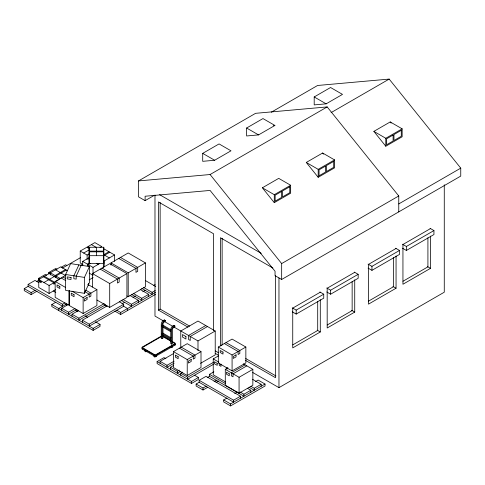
<?xml version="1.0" encoding="UTF-8"?>
<svg xmlns="http://www.w3.org/2000/svg" width="485" height="485" viewBox="0 0 485 485"><rect width="100%" height="100%" fill="white"/><g stroke="black" fill="none" stroke-linecap="round" stroke-linejoin="round"><path stroke-width="0.73" d="M89.149 263.64L89.149 251.818L103.76 251.818L103.76 263.64L89.149 263.64L89.149 255.686L103.76 255.686L103.76 263.64M89.149 247.253L89.149 251.115L103.76 251.115L103.76 247.253L89.149 247.253L89.149 255.201M96.454 255.686L96.454 251.818M96.454 251.115L96.454 247.253M65.608 274.492L70.652 263.622L89.47 266.538L89.47 282.44L84.426 293.31L65.608 290.394L65.608 274.492L84.426 277.402L89.47 266.538M78.885 264.901L73.841 275.765L73.841 278.748L76.194 279.111L76.194 276.129L81.237 265.265M154.297 195.34L145.112 200.644L138.504 196.831L138.504 180.923L255.595 113.32L327.181 106.924L398.761 195.97L398.761 211.878M271.26 112.229L317.59 85.481L389.17 79.085L460.75 168.137L460.75 176.091L281.664 279.481L275.056 275.668L275.056 271.26L210.084 190.435L145.112 196.237L145.112 200.644M202.706 153.369L219.068 143.924L230.993 150.811L214.637 160.256L202.706 161.323L202.706 153.369L214.637 160.256M246.616 128.016L262.973 118.57L274.904 125.457L258.547 134.903L246.616 135.97L246.616 128.016L258.547 134.903M314.201 96.951L330.564 87.506L342.495 94.393L326.132 103.838L314.201 104.899L314.201 96.951L326.132 103.838M138.504 180.923L210.084 174.527L327.181 106.924M82.735 264.434L80.231 262.985L80.231 251.06L87.118 247.083L89.416 248.405M87.979 248.077L87.979 246.586L94.872 242.609L101.759 246.586L100.037 247.58M28.124 284.404L62.565 304.289L62.565 306.277L28.124 286.392L28.124 284.404L35.011 280.427L38.909 282.676M38.454 280.427L38.454 278.438L45.341 274.462L46.645 275.213M48.791 273.801L48.791 272.473L55.678 268.496L56.975 269.248M83.675 253.049L89.313 249.793M55.545 289.709L49.088 293.437L38.758 287.472L38.758 279.518L49.088 273.552L59.419 279.518M50.379 274.977L50.379 272.806L60.71 266.841L67.488 270.757M36.987 291.218L31.137 294.595L24.25 290.618L24.25 288.63L28.148 286.38M36.593 281.5L39.194 280.003M61.195 267.302L65.578 264.768L66.875 265.519M331.091 112.617L389.17 79.085M62.353 268.12L80.546 257.62M80.231 251.06L87.118 255.037L89.628 253.588M65.445 269.575L55.114 275.541L55.114 277.032M43.923 282.5L48.658 279.766M49.519 279.269L54.253 276.535M66.306 270.072L55.975 276.038L55.975 277.529M82.68 265.75L82.68 261.409L89.78 257.311M24.25 288.63L31.137 292.607L35.035 290.357M80.286 265.719L82.886 264.222M68.931 290.915L68.931 305.308L55.157 297.353L55.157 281.445L65.918 275.237M38.758 279.518L49.088 285.483L54.684 282.252L54.684 283.743L53.823 284.24L53.823 282.749L43.492 276.783M56.46 281.227L58.236 280.203M89.349 263.028L87.415 264.143L87.415 265.635L88.276 266.132L88.276 264.64L90.21 263.525M103.772 254.698L108.937 251.715M103.341 255.941L109.798 252.212M82.68 261.409L93.011 267.374L99.467 263.646M114.533 261.457L114.533 254.946L104.202 260.912L104.202 266.695M92.483 287.011L92.483 273.595L109.701 263.652L126.924 273.595L126.924 297.45L109.701 307.393L96.945 300.027M110.992 265.143L110.992 262.906L128.216 252.964L145.433 262.906L145.433 286.762L128.216 296.705L126.937 295.971M89.179 279.839L93.114 277.565M95.466 321.791L100.019 324.423L100.019 326.411L93.126 330.382L51.804 306.526L51.804 304.538L55.702 302.288M262.355 187.804L278.717 178.365L290.648 185.252L290.648 193.206L274.286 202.645L262.355 187.804L274.286 194.697L290.648 185.252M306.265 162.457L322.628 153.011L334.559 159.898L334.559 167.852L318.196 177.298L306.265 162.457L318.196 169.344L334.559 159.898M62.565 304.289L65.069 302.84M66.948 303.743L58.691 308.515L58.691 310.503M61.704 310.254L61.704 308.266L68.203 304.513M71.986 291.164L83.135 297.602L96.915 289.648L96.915 305.556L83.135 313.51L69.361 305.556L69.361 290.406M92.483 273.595L109.701 283.531L126.924 273.595M110.992 262.906L128.216 272.849L145.433 262.906M373.856 131.386L390.213 121.941L402.144 128.828L402.144 136.782L385.787 146.227L373.856 131.386L385.787 138.273L402.144 128.828M61.704 308.266L68.591 312.243L75.09 308.49M77.036 309.351L68.591 314.231L68.591 312.243M72.035 316.22L72.035 314.231L78.534 310.479M72.035 314.231L78.922 318.208L104.263 303.574M105.566 304.81L78.922 320.197L78.922 318.208M82.365 322.185L82.365 320.197L107.058 305.938M121.977 303.786L124.578 302.288M133.023 297.408L135.624 295.911M142.772 291.782L145.373 290.279M153.818 285.404L155.121 284.653M89.252 324.174L123.693 304.289L123.693 306.277L89.252 326.162L89.252 324.174L82.365 320.197M122.996 299.409L131.441 304.289L138.328 300.312L138.328 302.3M133.326 293.443L141.772 298.323L148.665 294.346L148.665 296.335M143.657 287.484L152.108 292.358L155.236 290.551M51.804 304.538L93.126 328.4L100.019 324.423M116.782 310.236L120.68 312.492L155.509 292.382M114.83 311.103L120.68 314.48L155.509 294.371M213.527 330.57L213.527 233.752L158.425 201.936L158.425 310.103L160.147 309.109L189.665 326.15M162.972 325.55L162.984 324.016A1.825 1.055 -60 0 1 164.094 322.088L165.118 321.488A0.606 0.352 -60 0 0 165.549 320.743A0.606 0.352 -60 0 0 165.118 320.494L164.257 319.997L163.118 320.67A3.043 1.758 -60 0 0 161.269 323.883L161.25 338.136L162.111 338.633L162.972 338.136L162.972 335.153M165.118 320.494L163.978 321.167A3.043 1.758 -60 0 0 162.129 324.38L162.111 338.633M173.727 325.465L172.593 326.138A3.043 1.758 -60 0 0 170.738 329.351L170.72 343.604L171.581 344.101L172.442 343.604L172.454 329.485A1.825 1.055 -60 0 1 173.563 327.557L174.588 326.957A0.606 0.352 -60 0 0 175.018 326.211A0.606 0.352 -60 0 0 174.588 325.962L173.727 325.465A0.606 0.352 -60 0 1 174.157 325.714M281.664 279.481L281.664 263.573L398.761 195.97M174.588 325.962L173.454 326.635A3.043 1.758 -60 0 0 171.599 329.849L171.581 344.101M175.34 344.417A1.219 0.703 0 0 1 175.024 345.096L156.085 356.032A1.219 0.703 0 0 1 154.357 356.032L142.305 349.073L142.305 347.084L161.25 336.147M161.026 336.772L142.736 347.333A0.606 0.352 0 0 0 142.736 347.83L154.788 354.79A0.606 0.352 0 0 0 155.655 354.79L174.594 343.853A0.606 0.352 0 0 0 174.594 343.356L172.69 342.258M398.761 203.924L460.75 168.137M205.749 325.532L188.526 335.474L188.526 339.451L190.247 340.446L190.247 336.469L207.471 326.526M142.305 347.084A1.219 0.703 0 0 0 142.305 348.078L154.357 355.038A1.219 0.703 0 0 0 156.085 355.038L175.024 344.101A1.219 0.703 0 0 0 175.024 343.107L172.484 341.64M173.46 351.631L187.234 343.677L201.008 351.631L201.008 367.539L187.234 375.493L173.46 367.539L173.46 351.631L187.234 359.585L201.008 351.631M194.527 375.226L198.426 377.475L198.426 379.464L191.539 383.441L157.104 363.562L157.104 361.574L163.991 357.597L165.937 358.718M160.117 363.313L160.117 361.325L173.757 353.444M197.995 350.637L197.995 340.943L215.219 331L215.219 354.862L200.547 363.332M160.117 361.325L167.004 365.302L174.151 361.173M174.151 363.162L167.004 367.291L167.004 365.302M170.447 369.279L170.447 367.291L173.697 365.411M218.305 347.03L232.079 339.082L245.853 347.03L245.853 362.938L232.079 370.892L218.305 362.938L218.305 347.03L232.079 354.984L245.853 347.03M170.447 367.291L177.334 371.267L179.28 370.14M180.584 371.377L177.334 373.256L177.334 371.267M320.288 292.206L292.74 308.114L292.74 347.884L320.288 331.976L320.288 299.712M354.729 272.327L327.181 288.229L327.181 327.999L354.729 312.091L354.729 279.827M396.057 248.465L368.503 264.373L368.503 304.137L396.057 288.229L396.057 255.971M430.498 228.581L402.944 244.488L402.944 284.252L430.498 268.35L430.498 236.086M180.778 375.245L180.778 373.256L182.73 372.128M292.31 307.866L296.183 310.103L323.737 294.195L323.737 298.172L296.183 314.08L292.31 311.843M326.751 287.981L330.625 290.218L358.172 274.316L358.172 278.287L330.625 294.195L326.751 291.958M368.073 264.125L371.953 266.362L399.501 250.454L399.501 254.431L371.953 270.339L368.073 268.102M402.514 244.24L406.388 246.477L433.942 230.569L433.942 234.546L406.388 250.454L402.514 248.217M225.701 382.004L213.236 374.808L213.236 358.906L218.486 355.875M180.778 373.256L187.665 377.227L213.655 362.222M213.655 364.211L187.665 379.215L187.665 377.227M157.104 361.574L191.539 381.452L198.426 377.475M199.153 380.313L233.594 400.198L233.594 402.186L199.153 382.301L199.153 380.313L206.04 376.336L240.481 396.221L240.481 398.209M250.812 392.244L250.812 390.255L243.925 394.232L243.925 396.221L209.484 376.336L209.484 374.347L213.867 371.819M207.574 387.382L203.027 390.007L196.14 386.03L196.14 384.041L199.39 382.162M207.186 377.663L209.787 376.16M243.288 363.823L252.843 369.34L252.843 385.248L239.069 393.202L225.289 385.248L225.289 369.34L227.914 367.83M196.14 384.041L203.027 388.018L206.277 386.139M214.073 381.64L216.674 380.137M245.095 364.872L231.321 372.82L231.321 375.802L233.042 376.796L233.042 373.814L246.816 365.866M216.025 382.501L218.62 381.004M292.782 344.877L317.705 330.485L317.705 301.403M327.217 324.992L352.146 310.6L352.146 281.518M368.545 301.13L393.474 286.738L393.474 257.662M402.986 281.251L427.916 266.859L427.916 237.777M225.289 369.34L239.069 377.294L252.843 369.34M255.528 381.562L258.129 380.064L265.016 384.041L265.016 386.03L230.575 405.915L223.688 401.938L223.688 399.949L226.938 398.07M234.734 393.571L237.335 392.068M233.594 400.198L240.481 396.221M251.006 386.387L254.255 388.267L261.142 384.29L261.142 386.278M223.688 399.949L230.575 403.926L265.016 384.041M252.721 372.498L278.966 387.648L444.272 292.206L444.272 184.779M273.413 125.591L274.904 125.457M430.068 228.332L433.942 230.569M395.627 248.217L399.501 250.454M427.364 266.544L430.498 268.35M392.929 286.423L396.057 288.229M354.299 272.079L358.172 274.316M159.571 194.649L261.251 253.352M319.858 291.958L323.737 294.195M351.601 310.285L354.729 312.091M272.897 268.023L220.414 237.729L220.414 345.896L222.136 344.902L222.136 238.244M317.16 330.17L320.288 331.976M120.462 257.438L137.685 267.38L137.685 271.358L135.964 272.352L135.964 268.375L118.74 258.432M104.202 248.981L114.533 254.946M91.422 244.598L96.436 247.489M104.633 255.195L109.367 257.929M87.979 246.586L89.858 247.671M145.348 280.506L155.746 286.508M141.711 288.345L152.108 294.346L152.108 292.358M215.219 331L197.995 321.058L180.778 331L180.778 347.405M87.846 258.426L89.622 259.451M96.4 263.367L98.176 264.392M140.213 289.472L148.665 294.346M101.953 268.126L119.171 278.069L119.171 282.046L117.449 283.034L117.449 279.063L100.231 269.12M226.052 342.555L239.826 350.509L239.826 353.492L238.105 354.486L238.105 351.504L224.331 343.55M245.756 358.536L275.929 375.954M131.374 294.31L141.772 300.312L141.772 298.323M158.425 310.103L187.944 327.145M245.343 360.288L275.522 377.706L275.522 275.589M129.883 295.432L138.328 300.312M89.137 273.091L93.011 275.328M172.696 326.296L154.982 316.068L154.982 195.018M174.006 327.054L197.995 340.943M215.334 350.91L218.614 352.807M215.219 353.371L218.347 355.178M121.044 300.276L131.441 306.277L131.441 304.289M170.962 329.824L162.972 325.211L162.111 325.708L170.72 330.679M119.31 301.755L123.693 304.289M162.111 326.702L170.72 331.673M252.697 379.409L261.142 384.29M87.73 284.349L96.915 289.648M123.184 305.98L127.567 308.515L127.567 310.503M213.236 358.906L218.662 362.034M55.545 269.824L60.279 272.558M61.14 273.055L65.875 275.789M170.962 337.778L162.972 333.165L162.111 333.662L170.72 338.633M62.904 276.977L65.53 278.487M85.639 290.103L90.883 293.128L90.883 296.111L89.161 297.105L89.161 294.122L85.227 291.849M162.111 334.656L170.72 339.627M171.217 340.906L162.972 336.147A1.219 0.703 0 0 0 162.717 336.038M181.208 347.157L194.982 355.111L194.982 358.094L193.26 359.088L193.26 356.105L179.486 348.151M61.183 277.972L65.772 280.621M162.542 336.396L170.787 341.155M249.06 387.254L254.255 390.255L254.255 388.267M50.379 272.806L60.71 278.772M48.791 272.473L50.737 273.601M104.433 305.101L107.033 306.599M247.562 388.376L250.812 390.255M55.157 281.445L65.651 287.508M44.353 276.286L54.684 282.252M209.484 374.347L225.731 383.726M240.026 391.977L243.925 394.232M38.454 278.438L39.758 279.19M53.204 290.933L55.805 292.431M65.578 304.538L66.875 305.289M75.327 310.164L77.921 311.667M85.069 315.79L87.67 317.293M390.213 121.941L391.128 123.087M322.628 153.011L323.543 154.151M210.084 174.527L281.664 263.573M406.388 246.477L406.388 250.454M385.787 138.273L385.787 146.227M371.953 266.362L371.953 270.339M330.625 290.218L330.625 294.195M318.196 169.344L318.196 177.298M296.183 310.103L296.183 314.08M278.966 277.947L278.966 387.648M274.286 194.697L274.286 202.645M239.069 377.294L239.069 393.202M232.079 354.984L232.079 370.892M230.575 403.926L230.575 405.915M227.016 367.612L227.016 369.127M220.984 364.126L220.984 366.363L219.262 365.369L219.262 363.132M203.027 388.018L203.027 390.007M191.539 381.452L191.539 383.441M187.234 359.585L187.234 375.493M175.024 344.101L175.024 345.096M162.972 326.951L162.972 333.662M160.147 202.457L160.147 309.109M156.085 355.038L156.085 356.032M154.357 355.038L154.357 356.032M128.216 272.849L128.216 296.705M120.68 312.492L120.68 314.48M109.701 283.531L109.701 307.393M103.76 247.253L103.76 255.201M103.341 263.579L103.341 267.92M93.126 328.4L93.126 330.382M93.011 267.374L93.011 273.879M88.519 283.246L88.519 285.519M87.118 255.037L87.118 259.511M84.426 277.402L84.426 293.31M83.135 297.602L83.135 313.51M49.088 285.483L49.088 293.437M31.137 292.607L31.137 294.595M154.57 356.736A1.219 0.703 -60 0 1 153.957 355.869M156.055 355.675A1.219 0.703 -60 0 1 155.964 355.966M155.831 356.251A1.219 0.703 -60 0 1 154.697 356.99A1.219 0.703 -60 0 1 154.479 355.832M155.394 356.263A0.703 0.406 -60 0 1 154.788 355.784L155.224 356.032A0.703 0.406 -60 0 0 155.564 356.681A0.703 0.406 -60 0 0 156.14 355.687M154.042 355.948A0.703 0.406 -60 0 1 153.927 355.287M156.067 355.687A0.606 0.352 -60 0 1 155.806 356.439A0.606 0.352 -60 0 1 155.267 356.511A0.606 0.352 -60 0 1 155.424 355.772M153.987 355.79A0.606 0.352 -60 0 1 153.987 355.293M171.375 347.036A1.219 0.703 -60 0 1 170.538 347.26M172.442 345.957A1.219 0.703 -60 0 1 172.411 346.229A0.606 0.352 -60 0 1 171.908 347.163A0.606 0.352 -60 0 1 171.696 346.46M172.327 346.52A1.219 0.703 -60 0 1 171.357 347.539A1.219 0.703 -60 0 1 170.72 346.951M172.442 346.09A0.703 0.406 -60 0 1 172.011 347.199A0.703 0.406 -60 0 1 171.581 346.587M164.257 319.997A0.606 0.352 -60 0 1 164.67 320.379M145.749 351.425A1.219 0.703 -60 0 1 145.003 350.364M146.609 351.292A1.219 0.703 -60 0 1 145.5 351.68A1.219 0.703 -60 0 1 145.573 350.328M146.179 351.176A0.703 0.406 -60 0 1 145.694 350.982M145.694 350.782A0.703 0.406 -60 0 1 145.749 350.564M146.779 351.292A0.703 0.406 -60 0 1 146.179 350.813M145.318 350.679A0.703 0.406 -60 0 1 144.833 350.485M146.731 351.255A0.606 0.352 -60 0 1 146.234 350.831M145.209 350.649A0.606 0.352 -60 0 1 144.888 350.352M142.305 349.073A1.219 0.703 0 0 1 142.305 348.078M87.112 297.469L84.323 299.081L84.323 301.07L87.112 299.457L87.112 297.469M281.603 191.466L275.147 195.194L275.147 201.154L281.603 197.425L281.603 191.466M289.787 186.743L282.464 190.969L282.464 196.928L289.787 192.709L289.787 186.743M325.514 166.112L319.057 169.841L319.057 175.806L325.514 172.078L325.514 166.112M333.698 161.39L326.375 165.615L326.375 171.581L333.698 167.355L333.698 161.39M393.105 135.042L386.648 138.771L386.648 144.736L393.105 141.008L393.105 135.042M401.283 130.32L393.965 134.545L393.965 140.511L401.283 136.285L401.283 130.32M191.211 359.452L188.422 361.058L188.422 363.047L191.211 361.44L191.211 359.452M236.056 354.856L233.267 356.463L233.267 358.451L236.056 356.845L236.056 354.856M71.04 277.493L67.233 276.905L67.233 278.893L71.04 279.481L71.04 277.493M222.997 352.116L220.208 350.509L220.208 352.498L222.997 354.105L222.997 352.116M185.943 336.554L182.463 334.541L182.463 337.026L185.943 339.039L185.943 336.554M217.213 363.362L214.425 361.755L214.425 363.744L217.213 365.35L217.213 363.362M229.266 373.802L226.483 372.195L226.483 374.184L229.266 375.79L229.266 373.802M59.843 286.532L57.06 284.925L57.06 286.914L59.843 288.52L59.843 286.532M74.053 294.734L71.265 293.128L71.265 295.116L74.053 296.723L74.053 294.734M178.153 356.711L175.364 355.105L175.364 357.093L178.153 358.7L178.153 356.711M41.164 281.755L39.443 280.76L39.443 281.755L41.164 282.749L41.164 281.755"/></g></svg>
